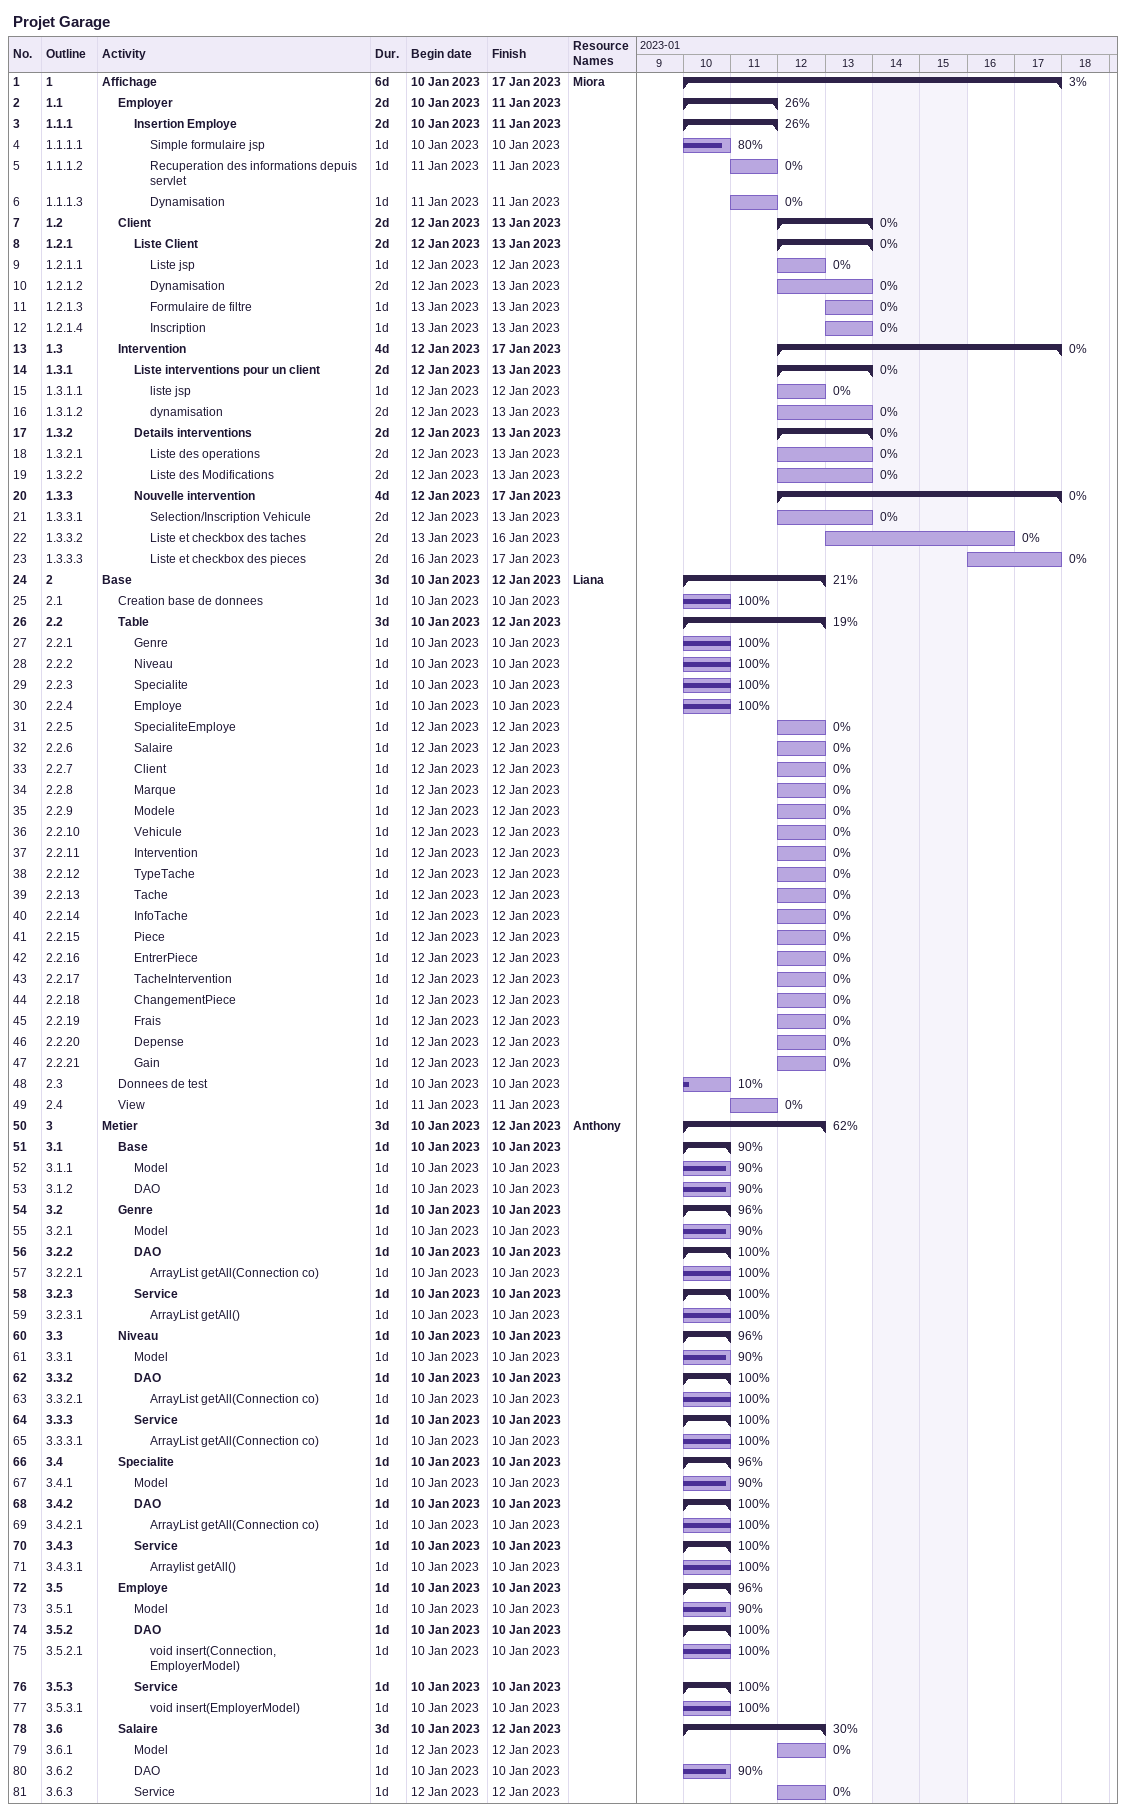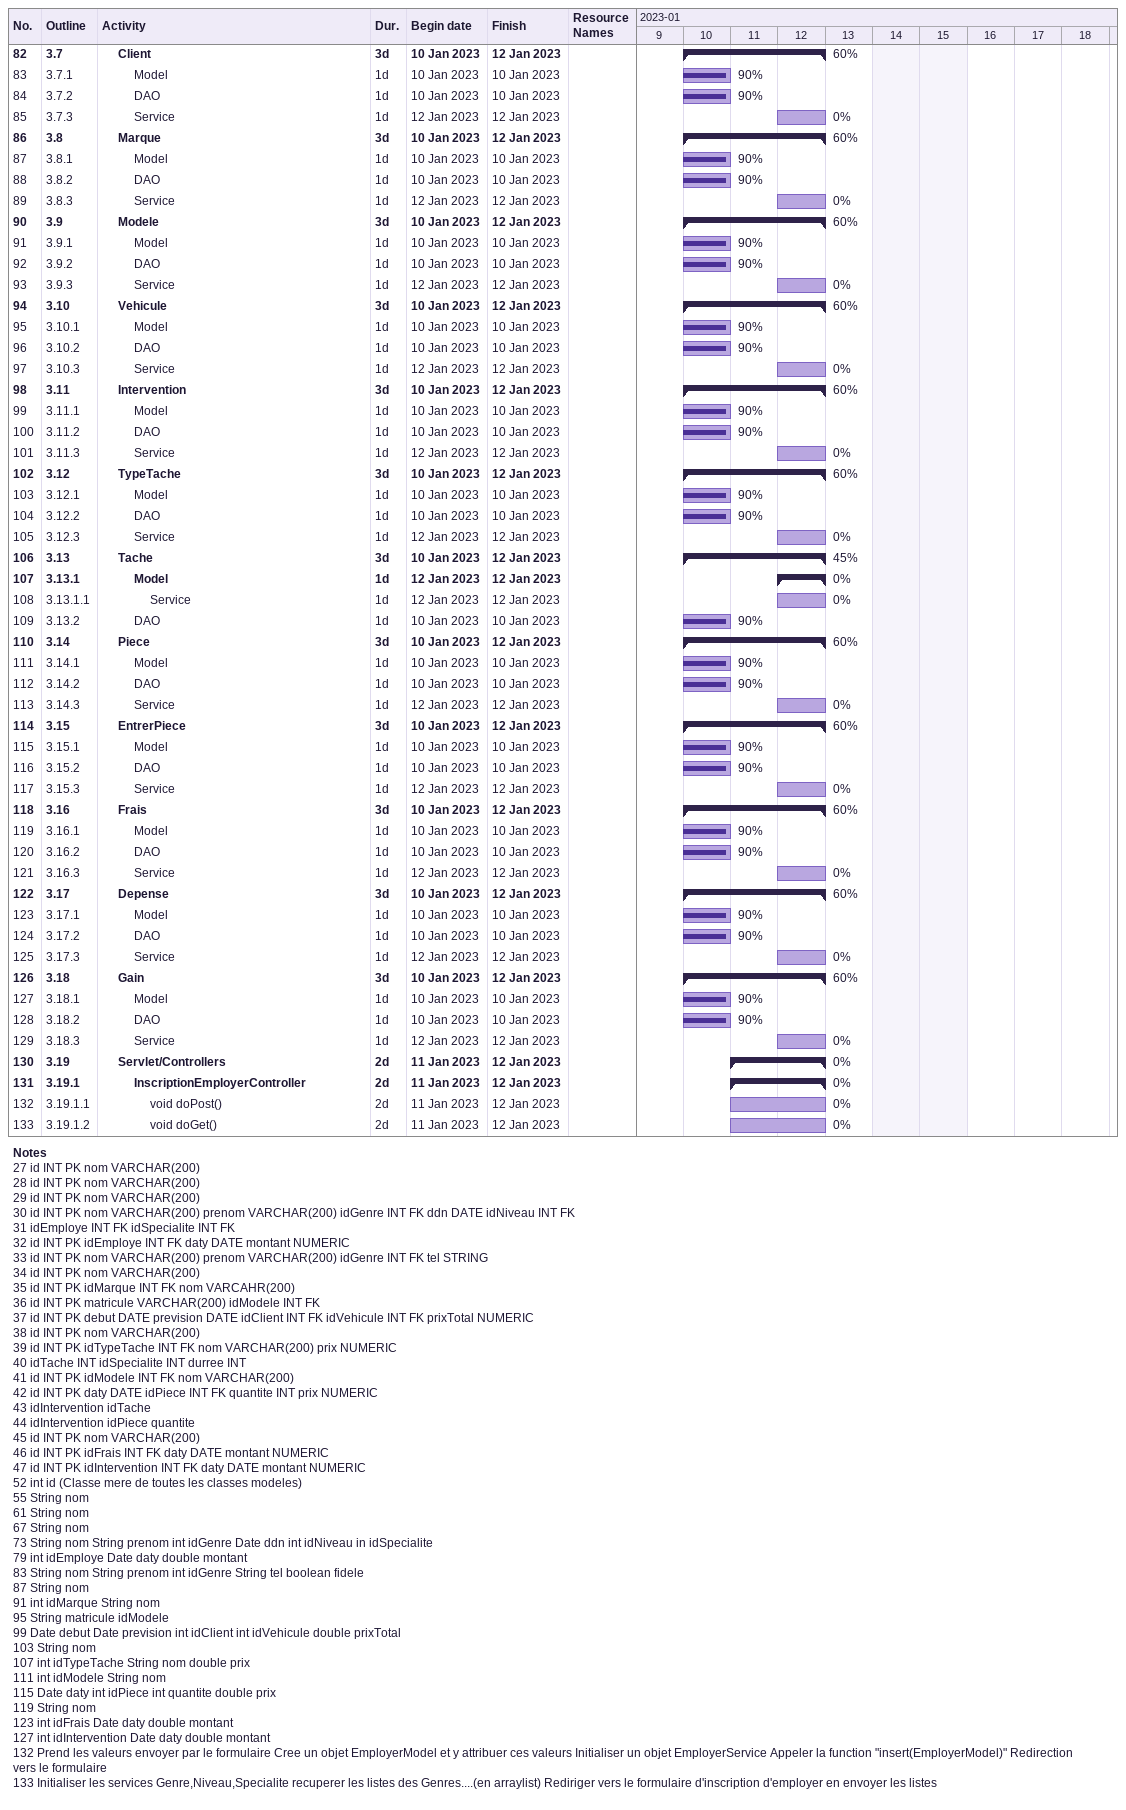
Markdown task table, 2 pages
Projet Garage

| ID | WBS | Task | Duration | Start | Finish | Resources | % complete |
|---|---|---|---|---|---|---|---|
| 1 | 1 | **Affichage** | 6d | 2023-01-10 | 2023-01-17 | Miora | 3 |
| 2 | 1.1 | **Employer** | 2d | 2023-01-10 | 2023-01-11 |  | 26 |
| 3 | 1.1.1 | **Insertion Employe** | 2d | 2023-01-10 | 2023-01-11 |  | 26 |
| 4 | 1.1.1.1 | Simple formulaire jsp | 1d | 2023-01-10 | 2023-01-10 |  | 80 |
| 5 | 1.1.1.2 | Recuperation des informations depuis servlet | 1d | 2023-01-11 | 2023-01-11 |  | 0 |
| 6 | 1.1.1.3 | Dynamisation | 1d | 2023-01-11 | 2023-01-11 |  | 0 |
| 7 | 1.2 | **Client** | 2d | 2023-01-12 | 2023-01-13 |  | 0 |
| 8 | 1.2.1 | **Liste Client** | 2d | 2023-01-12 | 2023-01-13 |  | 0 |
| 9 | 1.2.1.1 | Liste jsp | 1d | 2023-01-12 | 2023-01-12 |  | 0 |
| 10 | 1.2.1.2 | Dynamisation | 2d | 2023-01-12 | 2023-01-13 |  | 0 |
| 11 | 1.2.1.3 | Formulaire de filtre | 1d | 2023-01-13 | 2023-01-13 |  | 0 |
| 12 | 1.2.1.4 | Inscription | 1d | 2023-01-13 | 2023-01-13 |  | 0 |
| 13 | 1.3 | **Intervention** | 4d | 2023-01-12 | 2023-01-17 |  | 0 |
| 14 | 1.3.1 | **Liste interventions pour un client** | 2d | 2023-01-12 | 2023-01-13 |  | 0 |
| 15 | 1.3.1.1 | liste jsp | 1d | 2023-01-12 | 2023-01-12 |  | 0 |
| 16 | 1.3.1.2 | dynamisation | 2d | 2023-01-12 | 2023-01-13 |  | 0 |
| 17 | 1.3.2 | **Details interventions** | 2d | 2023-01-12 | 2023-01-13 |  | 0 |
| 18 | 1.3.2.1 | Liste des operations | 2d | 2023-01-12 | 2023-01-13 |  | 0 |
| 19 | 1.3.2.2 | Liste des Modifications | 2d | 2023-01-12 | 2023-01-13 |  | 0 |
| 20 | 1.3.3 | **Nouvelle intervention** | 4d | 2023-01-12 | 2023-01-17 |  | 0 |
| 21 | 1.3.3.1 | Selection/Inscription Vehicule | 2d | 2023-01-12 | 2023-01-13 |  | 0 |
| 22 | 1.3.3.2 | Liste et checkbox des taches | 2d | 2023-01-13 | 2023-01-16 |  | 0 |
| 23 | 1.3.3.3 | Liste et checkbox des pieces | 2d | 2023-01-16 | 2023-01-17 |  | 0 |
| 24 | 2 | **Base** | 3d | 2023-01-10 | 2023-01-12 | Liana | 21 |
| 25 | 2.1 | Creation base de donnees | 1d | 2023-01-10 | 2023-01-10 |  | 100 |
| 26 | 2.2 | **Table** | 3d | 2023-01-10 | 2023-01-12 |  | 19 |
| 27 | 2.2.1 | Genre | 1d | 2023-01-10 | 2023-01-10 |  | 100 |
| 28 | 2.2.2 | Niveau | 1d | 2023-01-10 | 2023-01-10 |  | 100 |
| 29 | 2.2.3 | Specialite | 1d | 2023-01-10 | 2023-01-10 |  | 100 |
| 30 | 2.2.4 | Employe | 1d | 2023-01-10 | 2023-01-10 |  | 100 |
| 31 | 2.2.5 | SpecialiteEmploye | 1d | 2023-01-12 | 2023-01-12 |  | 0 |
| 32 | 2.2.6 | Salaire | 1d | 2023-01-12 | 2023-01-12 |  | 0 |
| 33 | 2.2.7 | Client | 1d | 2023-01-12 | 2023-01-12 |  | 0 |
| 34 | 2.2.8 | Marque | 1d | 2023-01-12 | 2023-01-12 |  | 0 |
| 35 | 2.2.9 | Modele | 1d | 2023-01-12 | 2023-01-12 |  | 0 |
| 36 | 2.2.10 | Vehicule | 1d | 2023-01-12 | 2023-01-12 |  | 0 |
| 37 | 2.2.11 | Intervention | 1d | 2023-01-12 | 2023-01-12 |  | 0 |
| 38 | 2.2.12 | TypeTache | 1d | 2023-01-12 | 2023-01-12 |  | 0 |
| 39 | 2.2.13 | Tache | 1d | 2023-01-12 | 2023-01-12 |  | 0 |
| 40 | 2.2.14 | InfoTache | 1d | 2023-01-12 | 2023-01-12 |  | 0 |
| 41 | 2.2.15 | Piece | 1d | 2023-01-12 | 2023-01-12 |  | 0 |
| 42 | 2.2.16 | EntrerPiece | 1d | 2023-01-12 | 2023-01-12 |  | 0 |
| 43 | 2.2.17 | TacheIntervention | 1d | 2023-01-12 | 2023-01-12 |  | 0 |
| 44 | 2.2.18 | ChangementPiece | 1d | 2023-01-12 | 2023-01-12 |  | 0 |
| 45 | 2.2.19 | Frais | 1d | 2023-01-12 | 2023-01-12 |  | 0 |
| 46 | 2.2.20 | Depense | 1d | 2023-01-12 | 2023-01-12 |  | 0 |
| 47 | 2.2.21 | Gain | 1d | 2023-01-12 | 2023-01-12 |  | 0 |
| 48 | 2.3 | Donnees de test | 1d | 2023-01-10 | 2023-01-10 |  | 10 |
| 49 | 2.4 | View | 1d | 2023-01-11 | 2023-01-11 |  | 0 |
| 50 | 3 | **Metier** | 3d | 2023-01-10 | 2023-01-12 | Anthony | 62 |
| 51 | 3.1 | **Base** | 1d | 2023-01-10 | 2023-01-10 |  | 90 |
| 52 | 3.1.1 | Model | 1d | 2023-01-10 | 2023-01-10 |  | 90 |
| 53 | 3.1.2 | DAO | 1d | 2023-01-10 | 2023-01-10 |  | 90 |
| 54 | 3.2 | **Genre** | 1d | 2023-01-10 | 2023-01-10 |  | 96 |
| 55 | 3.2.1 | Model | 1d | 2023-01-10 | 2023-01-10 |  | 90 |
| 56 | 3.2.2 | **DAO** | 1d | 2023-01-10 | 2023-01-10 |  | 100 |
| 57 | 3.2.2.1 | ArrayList getAll(Connection co) | 1d | 2023-01-10 | 2023-01-10 |  | 100 |
| 58 | 3.2.3 | **Service** | 1d | 2023-01-10 | 2023-01-10 |  | 100 |
| 59 | 3.2.3.1 | ArrayList getAll() | 1d | 2023-01-10 | 2023-01-10 |  | 100 |
| 60 | 3.3 | **Niveau** | 1d | 2023-01-10 | 2023-01-10 |  | 96 |
| 61 | 3.3.1 | Model | 1d | 2023-01-10 | 2023-01-10 |  | 90 |
| 62 | 3.3.2 | **DAO** | 1d | 2023-01-10 | 2023-01-10 |  | 100 |
| 63 | 3.3.2.1 | ArrayList getAll(Connection co) | 1d | 2023-01-10 | 2023-01-10 |  | 100 |
| 64 | 3.3.3 | **Service** | 1d | 2023-01-10 | 2023-01-10 |  | 100 |
| 65 | 3.3.3.1 | ArrayList getAll(Connection co) | 1d | 2023-01-10 | 2023-01-10 |  | 100 |
| 66 | 3.4 | **Specialite** | 1d | 2023-01-10 | 2023-01-10 |  | 96 |
| 67 | 3.4.1 | Model | 1d | 2023-01-10 | 2023-01-10 |  | 90 |
| 68 | 3.4.2 | **DAO** | 1d | 2023-01-10 | 2023-01-10 |  | 100 |
| 69 | 3.4.2.1 | ArrayList getAll(Connection co) | 1d | 2023-01-10 | 2023-01-10 |  | 100 |
| 70 | 3.4.3 | **Service** | 1d | 2023-01-10 | 2023-01-10 |  | 100 |
| 71 | 3.4.3.1 | Arraylist getAll() | 1d | 2023-01-10 | 2023-01-10 |  | 100 |
| 72 | 3.5 | **Employe** | 1d | 2023-01-10 | 2023-01-10 |  | 96 |
| 73 | 3.5.1 | Model | 1d | 2023-01-10 | 2023-01-10 |  | 90 |
| 74 | 3.5.2 | **DAO** | 1d | 2023-01-10 | 2023-01-10 |  | 100 |
| 75 | 3.5.2.1 | void insert(Connection, EmployerModel) | 1d | 2023-01-10 | 2023-01-10 |  | 100 |
| 76 | 3.5.3 | **Service** | 1d | 2023-01-10 | 2023-01-10 |  | 100 |
| 77 | 3.5.3.1 | void insert(EmployerModel) | 1d | 2023-01-10 | 2023-01-10 |  | 100 |
| 78 | 3.6 | **Salaire** | 3d | 2023-01-10 | 2023-01-12 |  | 30 |
| 79 | 3.6.1 | Model | 1d | 2023-01-12 | 2023-01-12 |  | 0 |
| 80 | 3.6.2 | DAO | 1d | 2023-01-10 | 2023-01-10 |  | 90 |
| 81 | 3.6.3 | Service | 1d | 2023-01-12 | 2023-01-12 |  | 0 |
| 82 | 3.7 | **Client** | 3d | 2023-01-10 | 2023-01-12 |  | 60 |
| 83 | 3.7.1 | Model | 1d | 2023-01-10 | 2023-01-10 |  | 90 |
| 84 | 3.7.2 | DAO | 1d | 2023-01-10 | 2023-01-10 |  | 90 |
| 85 | 3.7.3 | Service | 1d | 2023-01-12 | 2023-01-12 |  | 0 |
| 86 | 3.8 | **Marque** | 3d | 2023-01-10 | 2023-01-12 |  | 60 |
| 87 | 3.8.1 | Model | 1d | 2023-01-10 | 2023-01-10 |  | 90 |
| 88 | 3.8.2 | DAO | 1d | 2023-01-10 | 2023-01-10 |  | 90 |
| 89 | 3.8.3 | Service | 1d | 2023-01-12 | 2023-01-12 |  | 0 |
| 90 | 3.9 | **Modele** | 3d | 2023-01-10 | 2023-01-12 |  | 60 |
| 91 | 3.9.1 | Model | 1d | 2023-01-10 | 2023-01-10 |  | 90 |
| 92 | 3.9.2 | DAO | 1d | 2023-01-10 | 2023-01-10 |  | 90 |
| 93 | 3.9.3 | Service | 1d | 2023-01-12 | 2023-01-12 |  | 0 |
| 94 | 3.10 | **Vehicule** | 3d | 2023-01-10 | 2023-01-12 |  | 60 |
| 95 | 3.10.1 | Model | 1d | 2023-01-10 | 2023-01-10 |  | 90 |
| 96 | 3.10.2 | DAO | 1d | 2023-01-10 | 2023-01-10 |  | 90 |
| 97 | 3.10.3 | Service | 1d | 2023-01-12 | 2023-01-12 |  | 0 |
| 98 | 3.11 | **Intervention** | 3d | 2023-01-10 | 2023-01-12 |  | 60 |
| 99 | 3.11.1 | Model | 1d | 2023-01-10 | 2023-01-10 |  | 90 |
| 100 | 3.11.2 | DAO | 1d | 2023-01-10 | 2023-01-10 |  | 90 |
| 101 | 3.11.3 | Service | 1d | 2023-01-12 | 2023-01-12 |  | 0 |
| 102 | 3.12 | **TypeTache** | 3d | 2023-01-10 | 2023-01-12 |  | 60 |
| 103 | 3.12.1 | Model | 1d | 2023-01-10 | 2023-01-10 |  | 90 |
| 104 | 3.12.2 | DAO | 1d | 2023-01-10 | 2023-01-10 |  | 90 |
| 105 | 3.12.3 | Service | 1d | 2023-01-12 | 2023-01-12 |  | 0 |
| 106 | 3.13 | **Tache** | 3d | 2023-01-10 | 2023-01-12 |  | 45 |
| 107 | 3.13.1 | **Model** | 1d | 2023-01-12 | 2023-01-12 |  | 0 |
| 108 | 3.13.1.1 | Service | 1d | 2023-01-12 | 2023-01-12 |  | 0 |
| 109 | 3.13.2 | DAO | 1d | 2023-01-10 | 2023-01-10 |  | 90 |
| 110 | 3.14 | **Piece** | 3d | 2023-01-10 | 2023-01-12 |  | 60 |
| 111 | 3.14.1 | Model | 1d | 2023-01-10 | 2023-01-10 |  | 90 |
| 112 | 3.14.2 | DAO | 1d | 2023-01-10 | 2023-01-10 |  | 90 |
| 113 | 3.14.3 | Service | 1d | 2023-01-12 | 2023-01-12 |  | 0 |
| 114 | 3.15 | **EntrerPiece** | 3d | 2023-01-10 | 2023-01-12 |  | 60 |
| 115 | 3.15.1 | Model | 1d | 2023-01-10 | 2023-01-10 |  | 90 |
| 116 | 3.15.2 | DAO | 1d | 2023-01-10 | 2023-01-10 |  | 90 |
| 117 | 3.15.3 | Service | 1d | 2023-01-12 | 2023-01-12 |  | 0 |
| 118 | 3.16 | **Frais** | 3d | 2023-01-10 | 2023-01-12 |  | 60 |
| 119 | 3.16.1 | Model | 1d | 2023-01-10 | 2023-01-10 |  | 90 |
| 120 | 3.16.2 | DAO | 1d | 2023-01-10 | 2023-01-10 |  | 90 |
| 121 | 3.16.3 | Service | 1d | 2023-01-12 | 2023-01-12 |  | 0 |
| 122 | 3.17 | **Depense** | 3d | 2023-01-10 | 2023-01-12 |  | 60 |
| 123 | 3.17.1 | Model | 1d | 2023-01-10 | 2023-01-10 |  | 90 |
| 124 | 3.17.2 | DAO | 1d | 2023-01-10 | 2023-01-10 |  | 90 |
| 125 | 3.17.3 | Service | 1d | 2023-01-12 | 2023-01-12 |  | 0 |
| 126 | 3.18 | **Gain** | 3d | 2023-01-10 | 2023-01-12 |  | 60 |
| 127 | 3.18.1 | Model | 1d | 2023-01-10 | 2023-01-10 |  | 90 |
| 128 | 3.18.2 | DAO | 1d | 2023-01-10 | 2023-01-10 |  | 90 |
| 129 | 3.18.3 | Service | 1d | 2023-01-12 | 2023-01-12 |  | 0 |
| 130 | 3.19 | **Servlet/Controllers** | 2d | 2023-01-11 | 2023-01-12 |  | 0 |
| 131 | 3.19.1 | **InscriptionEmployerController** | 2d | 2023-01-11 | 2023-01-12 |  | 0 |
| 132 | 3.19.1.1 | void doPost() | 2d | 2023-01-11 | 2023-01-12 |  | 0 |
| 133 | 3.19.1.2 | void doGet() | 2d | 2023-01-11 | 2023-01-12 |  | 0 |

Notes
- 27: id INT PK nom VARCHAR(200)
- 28: id INT PK nom VARCHAR(200)
- 29: id INT PK nom VARCHAR(200)
- 30: id INT PK nom VARCHAR(200) prenom VARCHAR(200) idGenre INT FK ddn DATE idNiveau INT FK
- 31: idEmploye INT FK idSpecialite INT FK
- 32: id INT PK idEmploye INT FK daty DATE montant NUMERIC
- 33: id INT PK nom VARCHAR(200) prenom VARCHAR(200) idGenre INT FK tel STRING
- 34: id INT PK nom VARCHAR(200)
- 35: id INT PK idMarque INT FK nom VARCAHR(200)
- 36: id INT PK matricule VARCHAR(200) idModele INT FK
- 37: id INT PK debut DATE prevision DATE idClient INT FK idVehicule INT FK prixTotal NUMERIC
- 38: id INT PK nom VARCHAR(200)
- 39: id INT PK idTypeTache INT FK nom VARCHAR(200) prix NUMERIC
- 40: idTache INT idSpecialite INT durree INT
- 41: id INT PK idModele INT FK nom VARCHAR(200)
- 42: id INT PK daty DATE idPiece INT FK quantite INT prix NUMERIC
- 43: idIntervention idTache
- 44: idIntervention idPiece quantite
- 45: id INT PK nom VARCHAR(200)
- 46: id INT PK idFrais INT FK daty DATE montant NUMERIC
- 47: id INT PK idIntervention INT FK daty DATE montant NUMERIC
- 52: int id (Classe mere de toutes les classes modeles)
- 55: String nom
- 61: String nom
- 67: String nom
- 73: String nom String prenom int idGenre Date ddn int idNiveau in idSpecialite
- 79: int idEmploye Date daty double montant
- 83: String nom String prenom int idGenre String tel boolean fidele
- 87: String nom
- 91: int idMarque String nom
- 95: String matricule idModele
- 99: Date debut Date prevision int idClient int idVehicule double prixTotal
- 103: String nom
- 107: int idTypeTache String nom double prix
- 111: int idModele String nom
- 115: Date daty int idPiece int quantite double prix
- 119: String nom
- 123: int idFrais Date daty double montant
- 127: int idIntervention Date daty double montant
- 132: Prend les valeurs envoyer par le formulaire Cree un objet EmployerModel et y attribuer ces valeurs Initialiser un objet EmployerService Appeler la function "insert(EmployerModel)" Redirection vers le formulaire
- 133: Initialiser les services Genre,Niveau,Specialite recuperer les listes des Genres....(en arraylist) Rediriger vers le formulaire d'inscription d'employer en envoyer les listes
